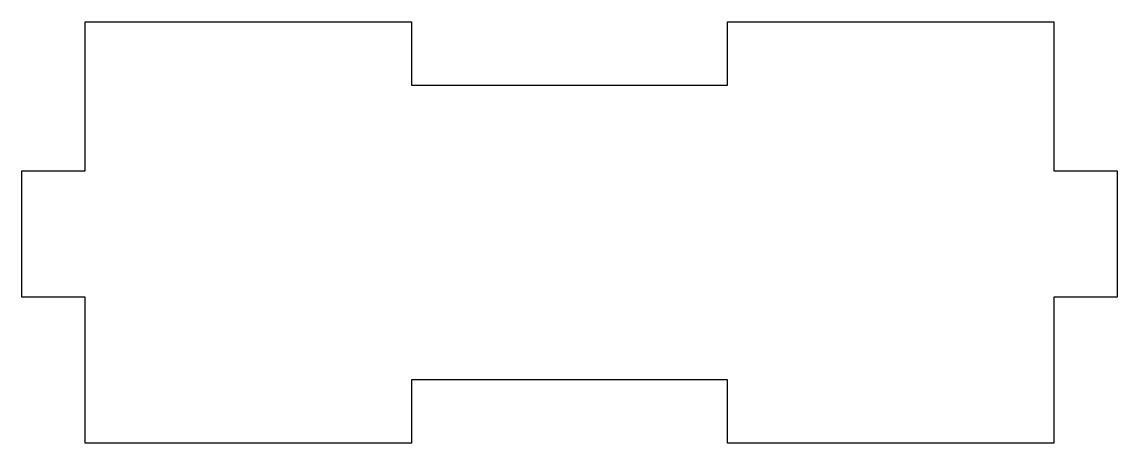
# Model space of a CAD drawing. Header units: millimetres. Extents: x -55.1 to -3.1, y -0.9 to 19.1.
import ezdxf

# ---------------------------------------------------------------- set-up
doc = ezdxf.new("R2010")
doc.units = ezdxf.units.MM
doc.layers.get('0').update_dxf_attribs({"linetype": 'CONTINUOUS'})

msp = doc.modelspace()

# ---------------------------------------------------------------- linework, layer by layer
msp.add_lwpolyline([(-6.071, 19.071), (-6.071, 12), (-3.071, 12), (-3.071, 6), (-6.071, 6), (-6.071, -0.929), (-21.571, -0.929), (-21.571, 2.071), (-36.571, 2.071), (-36.571, -0.929), (-52.071, -0.929), (-52.071, 6), (-55.071, 6), (-55.071, 12), (-52.071, 12), (-52.071, 19.071), (-36.571, 19.071), (-36.571, 16.071), (-21.571, 16.071), (-21.571, 19.071)], close=True)

doc.saveas('drawing.dxf')
